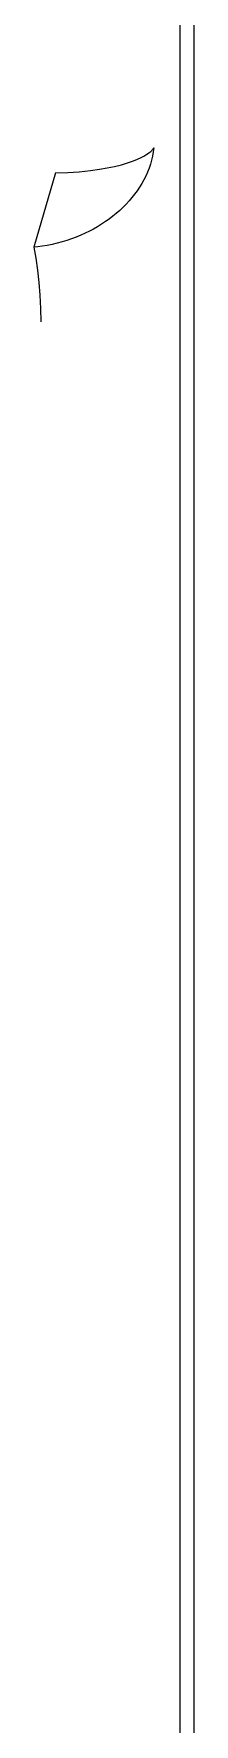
# Model space of a CAD drawing. Header units: millimetres. Extents: x -999 to 4635, y -962 to 3668.
# Drawn here: x 83.77 to 87, y 110.76 to 144.76 of the extents above; entities that cross this region are included whole.
import ezdxf

# ---------------------------------------------------------------- set-up
doc = ezdxf.new("R2010")
doc.units = ezdxf.units.MM
doc.layers.add('GORUNEN', color=7, linetype='Continuous', lineweight=9)

msp = doc.modelspace()

# ---------------------------------------------------------------- linework, layer by layer
at = {"layer": 'GORUNEN'}
for points in [[(87, 101), (87, 175)], [(86.719, 101), (86.719, 174.738)], [(86.188, 142.466), (86.177, 142.381), (86.161, 142.298), (86.142, 142.215), (86.119, 142.134), (86.091, 142.054), (86.06, 141.975), (86.025, 141.897), (85.987, 141.821), (85.945, 141.746), (85.9, 141.672), (85.852, 141.601), (85.801, 141.53), (85.746, 141.462), (85.689, 141.395), (85.629, 141.33), (85.566, 141.266), (85.501, 141.205), (85.433, 141.145), (85.363, 141.088), (85.29, 141.032), (85.215, 140.979), (85.137, 140.927), (85.057, 140.878), (84.975, 140.831), (84.891, 140.787), (84.804, 140.744), (84.716, 140.704), (84.625, 140.667), (84.532, 140.632), (84.438, 140.6), (84.341, 140.571), (84.243, 140.545), (84.143, 140.521), (84.042, 140.501), (83.938, 140.484), (83.856, 140.473), (83.773, 140.465)], [(84.207, 141.964), (84.455, 141.97), (84.686, 141.984), (84.912, 142.007), (85.095, 142.032), (85.25, 142.06), (85.397, 142.091), (85.534, 142.125), (85.661, 142.163), (85.777, 142.203), (85.862, 142.236), (85.933, 142.269), (85.986, 142.296), (86.03, 142.321), (86.062, 142.342), (86.09, 142.361), (86.11, 142.377), (86.126, 142.392), (86.14, 142.405), (86.152, 142.417), (86.162, 142.429), (86.17, 142.439), (86.177, 142.449), (86.183, 142.457), (86.188, 142.466)], [(84.207, 141.964), (83.773, 140.465)], [(83.773, 140.464), (83.815, 140.242), (83.849, 140.005), (83.877, 139.756), (83.897, 139.498), (83.909, 139.233), (83.913, 138.964)]]:
    msp.add_lwpolyline(points, dxfattribs=at)

doc.saveas('drawing.dxf')
